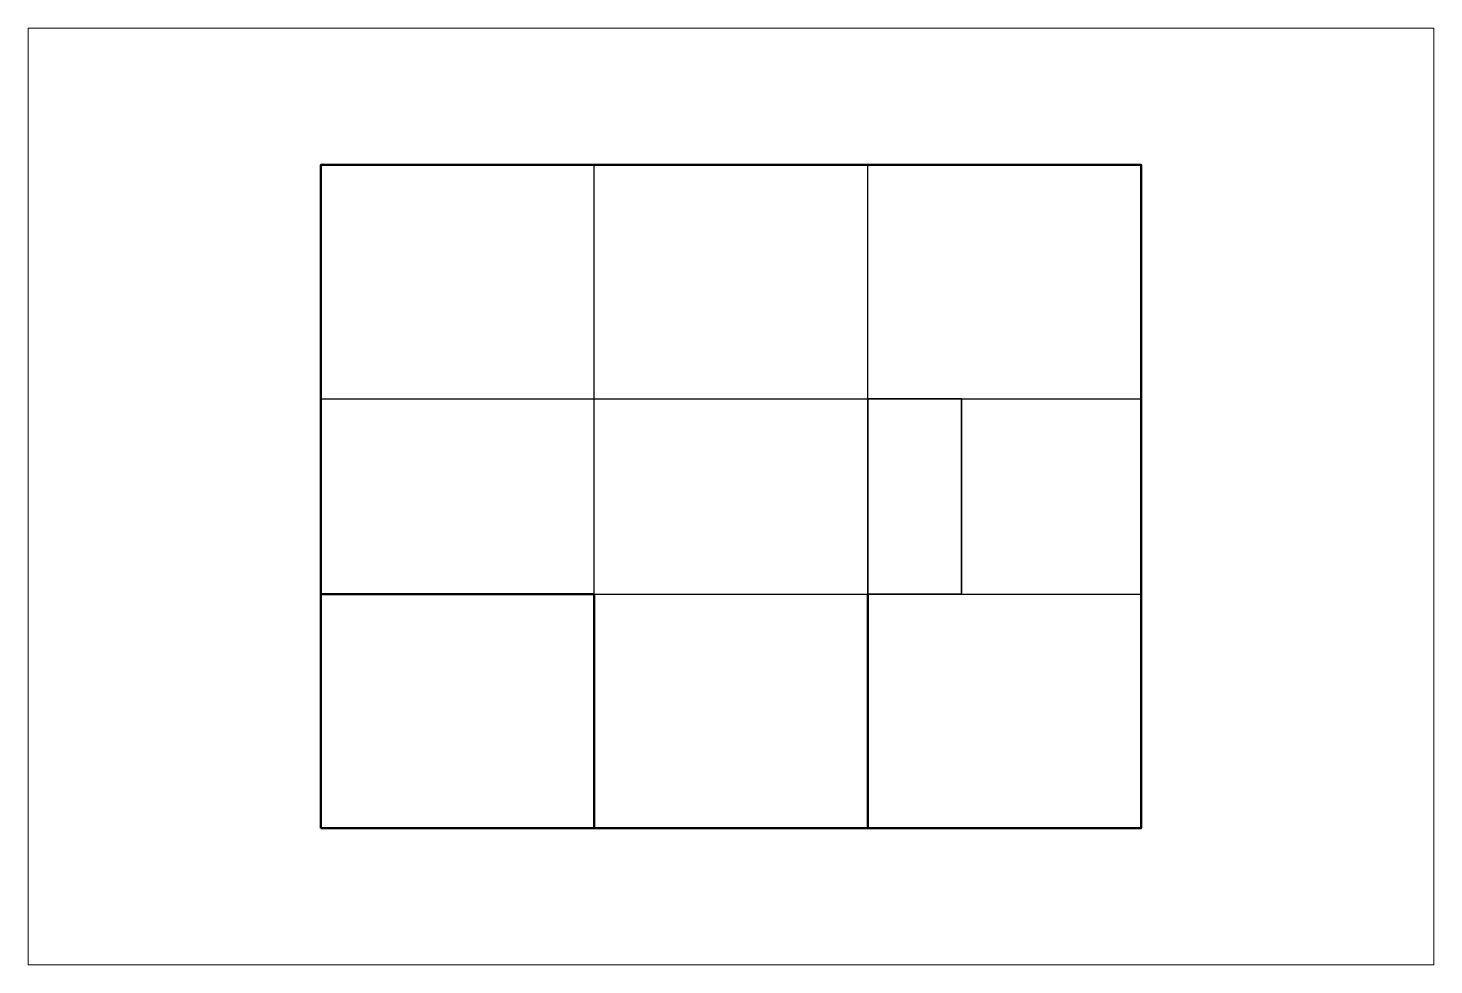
# Paper-space layout 'FF_1-100' of a CAD drawing. Header units: metres. Extents: x 207 to 387, y 150 to 270.
# The model-space entities are those that its viewports show. They can reach past a viewport. Long polylines and large blocks are cut down to what shows.
import ezdxf

# ---------------------------------------------------------------- set-up
doc = ezdxf.new("R2010")
doc.units = ezdxf.units.M
for name, color, linetype, lineweight in [('A-GRID', 6, 'Continuous', 25), ('A-STRS', 2, 'Continuous', 35), ('A-WALL-115', 3, 'Continuous', 50), ('A-WALL-230', 4, 'Continuous', 50), ('V-PORT', 7, 'Continuous', 13)]:
    doc.layers.add(name, color=color, linetype=linetype, lineweight=lineweight)

msp = doc.modelspace()

# ---------------------------------------------------------------- linework, layer by layer
at = {"layer": 'A-GRID'}
for p, q in [((0, 15000), (0, 23500)), ((0, 23500), (10500, 23500)), ((3500, 15000), (3500, 23500)), ((7000, 15000), (7000, 23500)), ((10500, 15000), (10500, 23500)), ((0, 20500), (10500, 20500)), ((0, 18000), (10500, 18000)), ((0, 15000), (10500, 15000))]:
    msp.add_line(p, q, dxfattribs=at)
at = {"layer": 'A-STRS'}
msp.add_lwpolyline([(7000, 18000), (8200, 18000), (8200, 20500), (7000, 20500)], close=True, dxfattribs=at)
at = {"layer": 'A-WALL-115'}
for points in [[(0, 18000), (3500, 18000)], [(3500, 15000), (3500, 18000)], [(7000, 15000), (7000, 18000)]]:
    msp.add_lwpolyline(points, dxfattribs=at)
at = {"layer": 'A-WALL-230'}
msp.add_lwpolyline([(0, 15000), (10500, 15000), (10500, 23500), (0, 23500)], close=True, dxfattribs=at)

psp = doc.layouts.new('FF_1-100')

# ---------------------------------------------------------------- viewports
at = {"layer": 'V-PORT'}
psp.add_viewport(center=(297, 210), size=(180, 120), view_center_point=(5250, 19250), view_height=12000, dxfattribs=at)

doc.saveas('drawing.dxf')
